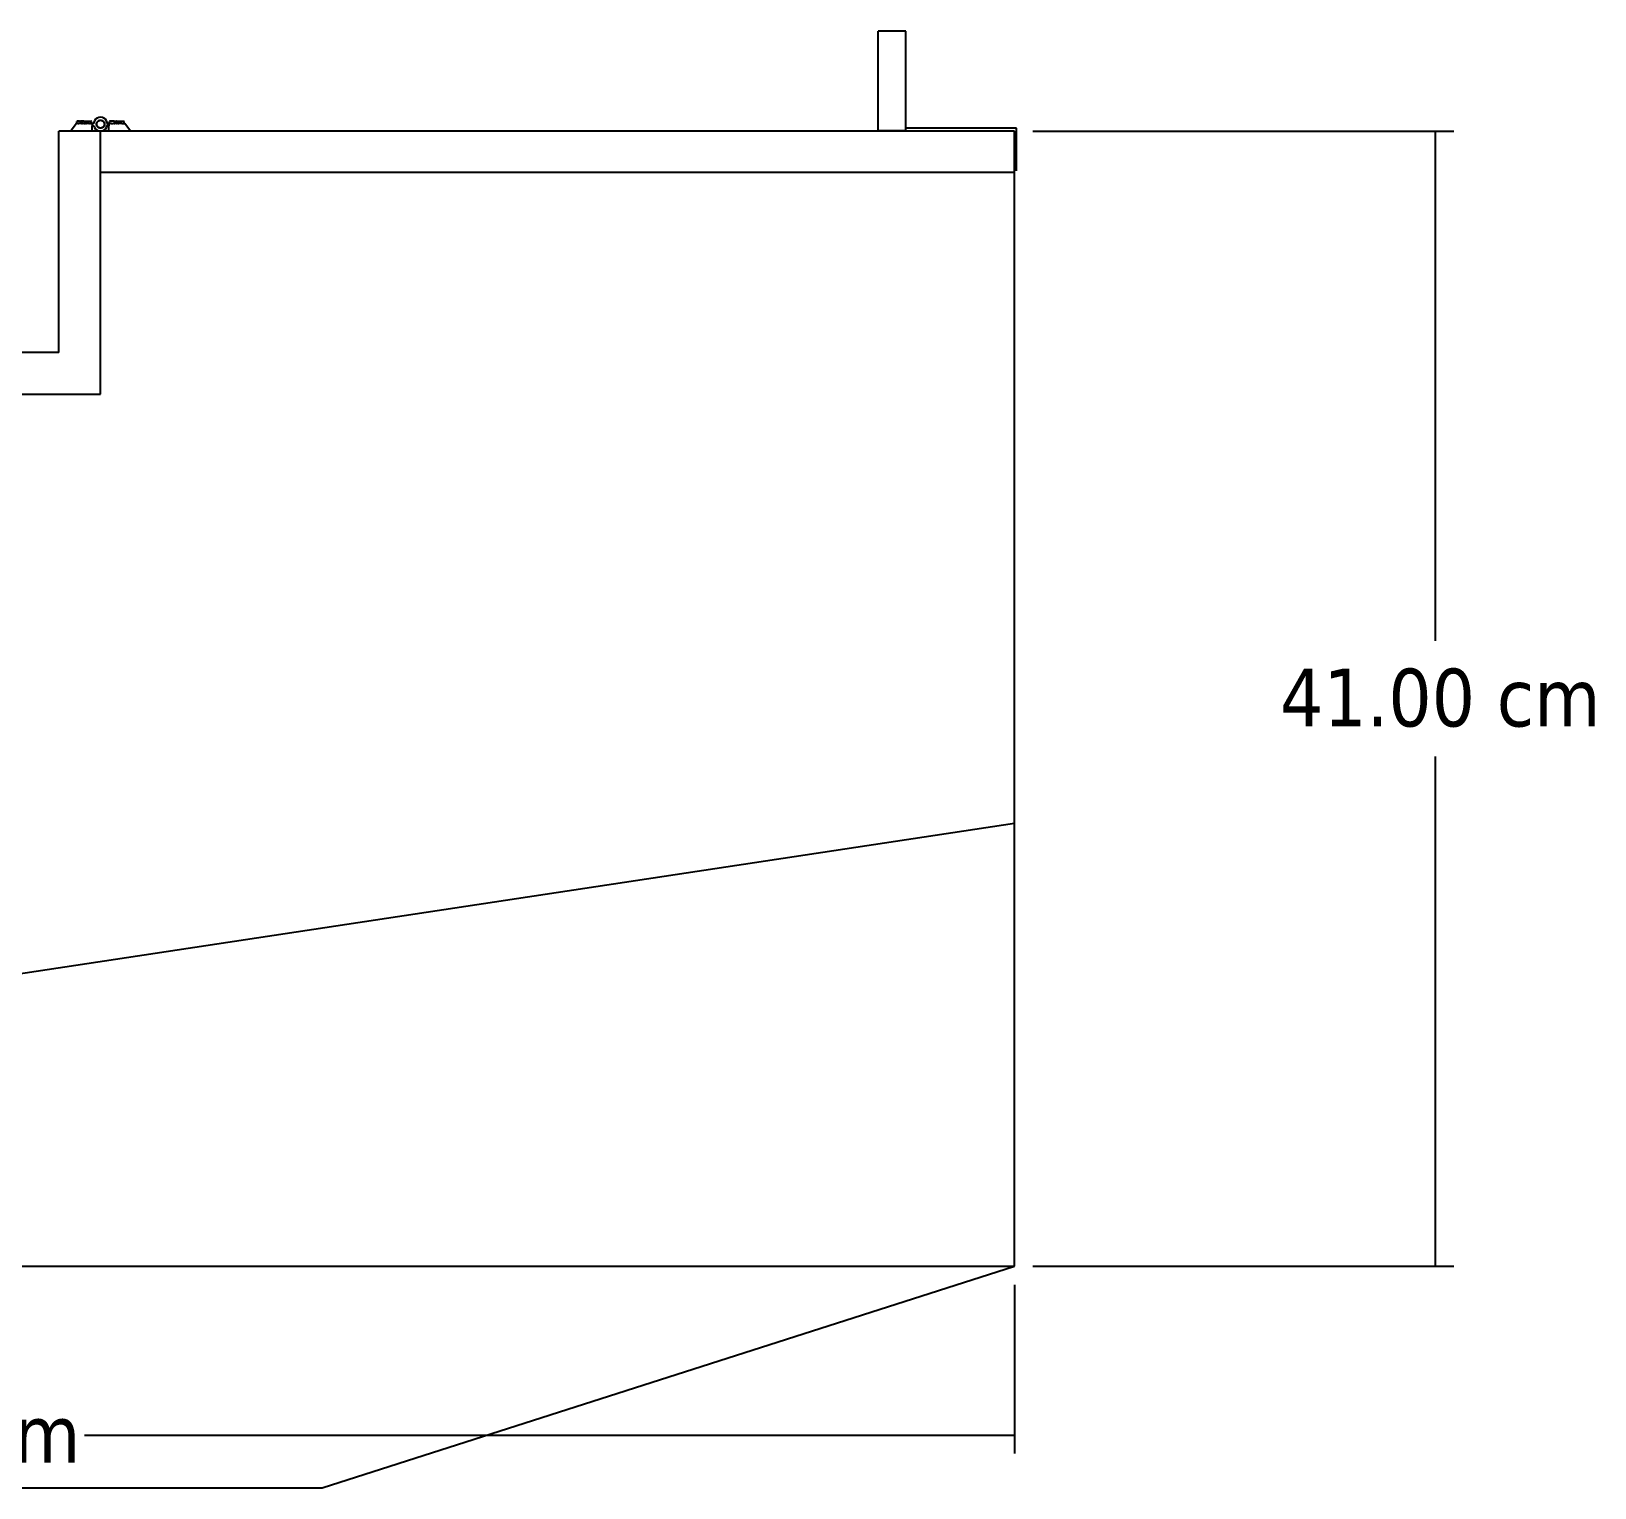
# Model space of a CAD drawing. Extents: x -77 to 77, y -36 to 36.
# Drawn here: x 20.8 to 77.3, y -36 to 16.6 of the extents above; entities that cross this region are included whole.
import ezdxf

# ---------------------------------------------------------------- set-up
doc = ezdxf.new("R2010")
doc.units = 0
doc.layers.get('0').update_dxf_attribs({"linetype": 'CONTINUOUS'})
doc.styles.add('TAHOMA', font='')
doc.styles.get('TAHOMA').set_extended_font_data('Tahoma')

msp = doc.modelspace()

# ---------------------------------------------------------------- linework, layer by layer
for p, q in [((52.43, 16.61), (51.43, 16.61)), ((51.43, 13.01), (51.43, 16.61)), ((52.43, 13.104), (52.43, 16.61)), ((21.847, 5.004), (21.847, 13.004)), ((22.264, 13.004), (21.847, 13.004)), ((22.264, 13.004), (22.467, 13.277)), ((23.047, 13.004), (22.264, 13.004)), ((22.505, 13.277), (22.467, 13.277)), ((22.51, 13.364), (22.493, 13.346)), ((22.493, 13.294), (22.493, 13.346)), ((22.512, 13.277), (22.493, 13.294)), ((22.512, 13.277), (22.505, 13.277)), ((22.519, 13.364), (22.51, 13.364)), ((22.523, 13.277), (22.512, 13.277)), ((22.523, 13.364), (22.519, 13.364)), ((22.543, 13.364), (22.523, 13.364)), ((22.531, 13.277), (22.523, 13.277)), ((22.531, 13.277), (22.536, 13.277)), ((22.536, 13.277), (22.561, 13.277)), ((22.543, 13.364), (22.552, 13.364)), ((22.561, 13.364), (22.552, 13.364)), ((22.561, 13.364), (22.571, 13.364)), ((22.572, 13.277), (22.561, 13.277)), ((22.571, 13.364), (22.582, 13.364)), ((22.572, 13.277), (22.582, 13.277)), ((22.582, 13.364), (22.594, 13.364)), ((22.607, 13.277), (22.582, 13.277)), ((22.607, 13.364), (22.594, 13.364)), ((22.607, 13.364), (22.62, 13.364)), ((22.607, 13.277), (22.617, 13.277)), ((22.62, 13.277), (22.617, 13.277)), ((22.623, 13.277), (22.617, 13.277)), ((22.62, 13.364), (22.634, 13.364)), ((22.623, 13.277), (22.62, 13.277)), ((22.626, 13.277), (22.623, 13.277)), ((22.634, 13.277), (22.626, 13.277)), ((22.648, 13.364), (22.634, 13.364)), ((22.636, 13.277), (22.634, 13.277)), ((22.642, 13.277), (22.636, 13.277)), ((22.648, 13.277), (22.642, 13.277)), ((22.656, 13.364), (22.648, 13.364)), ((22.654, 13.277), (22.648, 13.277)), ((22.662, 13.277), (22.654, 13.277)), ((22.656, 13.364), (22.661, 13.361)), ((22.662, 13.364), (22.656, 13.364)), ((22.667, 13.364), (22.662, 13.364)), ((22.662, 13.277), (22.67, 13.277)), ((22.718, 13.364), (22.667, 13.364)), ((22.67, 13.346), (22.67, 13.277)), ((22.67, 13.277), (22.678, 13.277)), ((22.678, 13.277), (22.689, 13.277)), ((22.689, 13.277), (22.693, 13.277)), ((22.741, 13.277), (22.693, 13.277)), ((22.725, 13.364), (22.718, 13.364)), ((22.728, 13.358), (22.724, 13.358)), ((22.737, 13.364), (22.725, 13.364)), ((22.733, 13.359), (22.728, 13.358)), ((22.739, 13.36), (22.733, 13.359)), ((22.737, 13.364), (22.741, 13.364)), ((22.744, 13.364), (22.737, 13.364)), ((22.744, 13.364), (22.741, 13.364)), ((22.741, 13.277), (22.757, 13.277)), ((22.744, 13.364), (23.001, 13.364)), ((22.766, 13.277), (22.757, 13.277)), ((22.766, 13.277), (22.773, 13.277)), ((22.773, 13.277), (22.776, 13.277)), ((22.785, 13.277), (22.776, 13.277)), ((22.789, 13.277), (22.785, 13.277)), ((22.794, 13.277), (22.789, 13.277)), ((22.794, 13.277), (22.805, 13.277)), ((22.812, 13.277), (22.805, 13.277)), ((22.821, 13.277), (22.812, 13.277)), ((22.824, 13.277), (22.821, 13.277)), ((22.829, 13.277), (22.824, 13.277)), ((22.832, 13.277), (22.829, 13.277)), ((22.832, 13.277), (22.837, 13.277)), ((22.843, 13.277), (22.837, 13.277)), ((22.844, 13.294), (22.843, 13.277)), ((22.851, 13.277), (22.843, 13.277)), ((22.844, 13.346), (22.844, 13.294)), ((22.851, 13.277), (22.854, 13.277)), ((22.859, 13.277), (22.854, 13.277)), ((22.866, 13.277), (22.859, 13.277)), ((22.869, 13.277), (22.866, 13.277)), ((22.877, 13.277), (22.869, 13.277)), ((22.88, 13.277), (22.877, 13.277)), ((22.887, 13.277), (22.88, 13.277)), ((22.902, 13.277), (22.887, 13.277)), ((22.907, 13.277), (22.902, 13.277)), ((22.931, 13.277), (22.907, 13.277)), ((22.931, 13.277), (22.941, 13.277)), ((22.941, 13.277), (22.952, 13.277)), ((22.978, 13.277), (22.952, 13.277)), ((22.978, 13.277), (22.983, 13.277)), ((22.983, 13.277), (22.99, 13.277)), ((23.001, 13.277), (22.99, 13.277)), ((23.021, 13.346), (23.001, 13.364)), ((23.001, 13.277), (23.021, 13.294)), ((23.009, 13.277), (23.001, 13.277)), ((23.009, 13.277), (23.047, 13.277)), ((23.021, 13.294), (23.021, 13.346)), ((23.102, 13.277), (23.047, 13.277)), ((23.047, 13.277), (23.047, 13.189)), ((23.047, 13.189), (23.107, 13.189)), ((23.047, 13.004), (23.047, 13.189)), ((23.348, 13.004), (23.047, 13.004)), ((23.107, 13.318), (23.102, 13.277)), ((23.132, 13.378), (23.107, 13.318)), ((23.107, 13.189), (23.132, 13.129)), ((23.172, 13.43), (23.132, 13.378)), ((23.132, 13.129), (23.172, 13.077)), ((23.224, 13.47), (23.172, 13.43)), ((23.172, 13.077), (23.224, 13.038)), ((23.203, 13.254), (23.208, 13.291)), ((23.208, 13.216), (23.203, 13.254)), ((23.208, 13.291), (23.223, 13.326)), ((23.223, 13.181), (23.208, 13.216)), ((23.209, 13.254), (23.214, 13.29)), ((23.214, 13.218), (23.209, 13.254)), ((23.214, 13.29), (23.228, 13.323)), ((23.228, 13.184), (23.214, 13.218)), ((23.223, 13.326), (23.246, 13.356)), ((23.246, 13.151), (23.223, 13.181)), ((23.284, 13.495), (23.224, 13.47)), ((23.224, 13.038), (23.284, 13.013)), ((23.228, 13.323), (23.25, 13.352)), ((23.25, 13.155), (23.228, 13.184)), ((23.246, 13.356), (23.276, 13.379)), ((23.276, 13.128), (23.246, 13.151)), ((23.25, 13.352), (23.279, 13.374)), ((23.279, 13.133), (23.25, 13.155)), ((23.276, 13.379), (23.311, 13.394)), ((23.311, 13.114), (23.276, 13.128)), ((23.279, 13.374), (23.312, 13.388)), ((23.312, 13.119), (23.279, 13.133)), ((23.348, 13.503), (23.284, 13.495)), ((23.284, 13.013), (23.348, 13.004)), ((23.311, 13.394), (23.348, 13.399)), ((23.348, 13.109), (23.311, 13.114)), ((23.312, 13.388), (23.348, 13.393)), ((23.348, 13.114), (23.312, 13.119)), ((23.347, 11.504), (23.348, 13.004)), ((23.413, 13.495), (23.348, 13.503)), ((23.348, 13.399), (23.386, 13.394)), ((23.348, 13.393), (23.384, 13.388)), ((23.384, 13.119), (23.348, 13.114)), ((23.386, 13.114), (23.348, 13.109)), ((23.348, 13.004), (23.413, 13.013)), ((23.65, 13.004), (23.348, 13.004)), ((23.384, 13.388), (23.418, 13.374)), ((23.418, 13.133), (23.384, 13.119)), ((23.386, 13.394), (23.421, 13.379)), ((23.421, 13.128), (23.386, 13.114)), ((23.473, 13.47), (23.413, 13.495)), ((23.413, 13.013), (23.473, 13.038)), ((23.418, 13.374), (23.447, 13.352)), ((23.447, 13.155), (23.418, 13.133)), ((23.421, 13.379), (23.451, 13.356)), ((23.451, 13.151), (23.421, 13.128)), ((23.447, 13.352), (23.469, 13.323)), ((23.469, 13.184), (23.447, 13.155)), ((23.451, 13.356), (23.474, 13.326)), ((23.474, 13.181), (23.451, 13.151)), ((23.469, 13.323), (23.483, 13.29)), ((23.483, 13.218), (23.469, 13.184)), ((23.525, 13.43), (23.473, 13.47)), ((23.473, 13.038), (23.525, 13.077)), ((23.474, 13.326), (23.488, 13.291)), ((23.488, 13.216), (23.474, 13.181)), ((23.483, 13.29), (23.488, 13.254)), ((23.488, 13.254), (23.483, 13.218)), ((23.488, 13.291), (23.493, 13.254)), ((23.493, 13.254), (23.488, 13.216)), ((23.564, 13.378), (23.525, 13.43)), ((23.525, 13.077), (23.564, 13.129)), ((23.589, 13.318), (23.564, 13.378)), ((23.564, 13.129), (23.589, 13.189)), ((23.595, 13.277), (23.589, 13.318)), ((23.598, 13.254), (23.589, 13.189)), ((23.589, 13.189), (23.65, 13.189)), ((23.65, 13.277), (23.595, 13.277)), ((23.595, 13.277), (23.598, 13.254)), ((23.65, 13.277), (23.65, 13.189)), ((23.688, 13.277), (23.65, 13.277)), ((23.65, 13.004), (23.65, 13.189)), ((24.433, 13.004), (23.65, 13.004)), ((23.693, 13.364), (23.676, 13.347)), ((23.676, 13.294), (23.676, 13.347)), ((23.696, 13.277), (23.676, 13.294)), ((23.696, 13.277), (23.688, 13.277)), ((23.831, 13.364), (23.693, 13.364)), ((23.707, 13.277), (23.696, 13.277)), ((23.714, 13.277), (23.707, 13.277)), ((23.714, 13.277), (23.719, 13.277)), ((23.719, 13.277), (23.744, 13.277)), ((23.755, 13.277), (23.744, 13.277)), ((23.755, 13.277), (23.766, 13.277)), ((23.766, 13.277), (23.777, 13.277)), ((23.777, 13.277), (23.79, 13.277)), ((23.79, 13.277), (23.8, 13.277)), ((23.8, 13.277), (23.809, 13.277)), ((23.817, 13.277), (23.809, 13.277)), ((23.819, 13.277), (23.817, 13.277)), ((23.825, 13.277), (23.819, 13.277)), ((23.831, 13.277), (23.825, 13.277)), ((23.84, 13.364), (23.831, 13.364)), ((23.837, 13.277), (23.831, 13.277)), ((23.837, 13.277), (23.853, 13.277)), ((23.84, 13.364), (23.845, 13.361)), ((23.846, 13.364), (23.84, 13.364)), ((23.846, 13.364), (24.184, 13.364)), ((23.853, 13.346), (23.853, 13.277)), ((23.853, 13.277), (23.861, 13.277)), ((23.924, 13.277), (23.861, 13.277)), ((23.911, 13.358), (23.907, 13.358)), ((23.917, 13.359), (23.911, 13.358)), ((23.922, 13.36), (23.917, 13.359)), ((23.924, 13.277), (23.94, 13.277)), ((23.949, 13.277), (23.94, 13.277)), ((23.956, 13.277), (23.949, 13.277)), ((23.959, 13.277), (23.956, 13.277)), ((23.968, 13.277), (23.959, 13.277)), ((23.972, 13.277), (23.968, 13.277)), ((23.978, 13.277), (23.972, 13.277)), ((23.978, 13.277), (23.988, 13.277)), ((23.995, 13.277), (23.988, 13.277)), ((23.995, 13.277), (24.012, 13.277)), ((24.016, 13.277), (24.012, 13.277)), ((24.016, 13.277), (24.021, 13.277)), ((24.027, 13.277), (24.021, 13.277)), ((24.027, 13.346), (24.027, 13.294)), ((24.027, 13.294), (24.027, 13.277)), ((24.034, 13.277), (24.027, 13.277)), ((24.038, 13.277), (24.034, 13.277)), ((24.043, 13.277), (24.038, 13.277)), ((24.049, 13.277), (24.043, 13.277)), ((24.055, 13.277), (24.049, 13.277)), ((24.06, 13.277), (24.055, 13.277)), ((24.063, 13.277), (24.06, 13.277)), ((24.07, 13.277), (24.063, 13.277)), ((24.085, 13.277), (24.07, 13.277)), ((24.09, 13.277), (24.085, 13.277)), ((24.114, 13.277), (24.09, 13.277)), ((24.114, 13.277), (24.125, 13.277)), ((24.125, 13.277), (24.136, 13.277)), ((24.136, 13.277), (24.161, 13.277)), ((24.161, 13.277), (24.166, 13.277)), ((24.166, 13.277), (24.173, 13.277)), ((24.184, 13.277), (24.173, 13.277)), ((24.204, 13.347), (24.184, 13.364)), ((24.184, 13.277), (24.204, 13.294)), ((24.192, 13.277), (24.184, 13.277)), ((24.192, 13.277), (24.23, 13.277)), ((24.204, 13.294), (24.204, 13.347)), ((24.433, 13.004), (24.23, 13.277)), ((51.43, 13.004), (24.433, 13.004)), ((51.43, 13.01), (51.43, 13.004)), ((52.43, 13.01), (51.43, 13.01)), ((56.347, 13.004), (51.43, 13.004)), ((56.43, 13.104), (52.43, 13.104)), ((52.43, 13.01), (52.43, 13.104)), ((56.347, 11.604), (56.347, 13.004)), ((56.43, 11.604), (56.43, 13.104)), ((56.347, 11.504), (23.347, 11.504)), ((23.347, 3.504), (23.347, 11.504)), ((56.347, 11.504), (56.347, 11.604)), ((56.347, 11.604), (56.43, 11.604)), ((56.347, -11.996), (56.347, 11.504)), ((56.43, 11.604), (56.447, 11.604)), ((21.847, 5.004), (19.847, 5.004)), ((18.347, 3.504), (23.347, 3.504)), ((16.657, -17.996), (56.347, -11.996)), ((56.347, -27.996), (56.347, -11.996)), ((-23.032, -27.996), (56.347, -27.996)), ((31.347, -35.996), (56.347, -27.996)), ((-23.032, -35.996), (31.347, -35.996))]:
    msp.add_line(p, q)
at = {"color": 250}
for p, q in [((57.016, 13.004), (72.219, 13.004)), ((71.549, 13.004), (71.549, -5.403)), ((71.549, -9.588), (71.549, -27.996)), ((57.016, -27.996), (72.219, -27.996)), ((56.347, -28.665), (56.347, -34.763)), ((22.767, -34.093), (56.347, -34.093))]:
    msp.add_line(p, q, dxfattribs=at)

# ---------------------------------------------------------------- texts
at = {"color": 250, "char_height": 2.0851, "attachment_point": 7, "style": 'TAHOMA'}
for s, insert in [('41.00 cm', (65.942, -8.538)), ('79.38 cm', (11.05, -35.136))]:
    msp.add_mtext(s, dxfattribs=dict(at, insert=insert))

doc.saveas('drawing.dxf')
